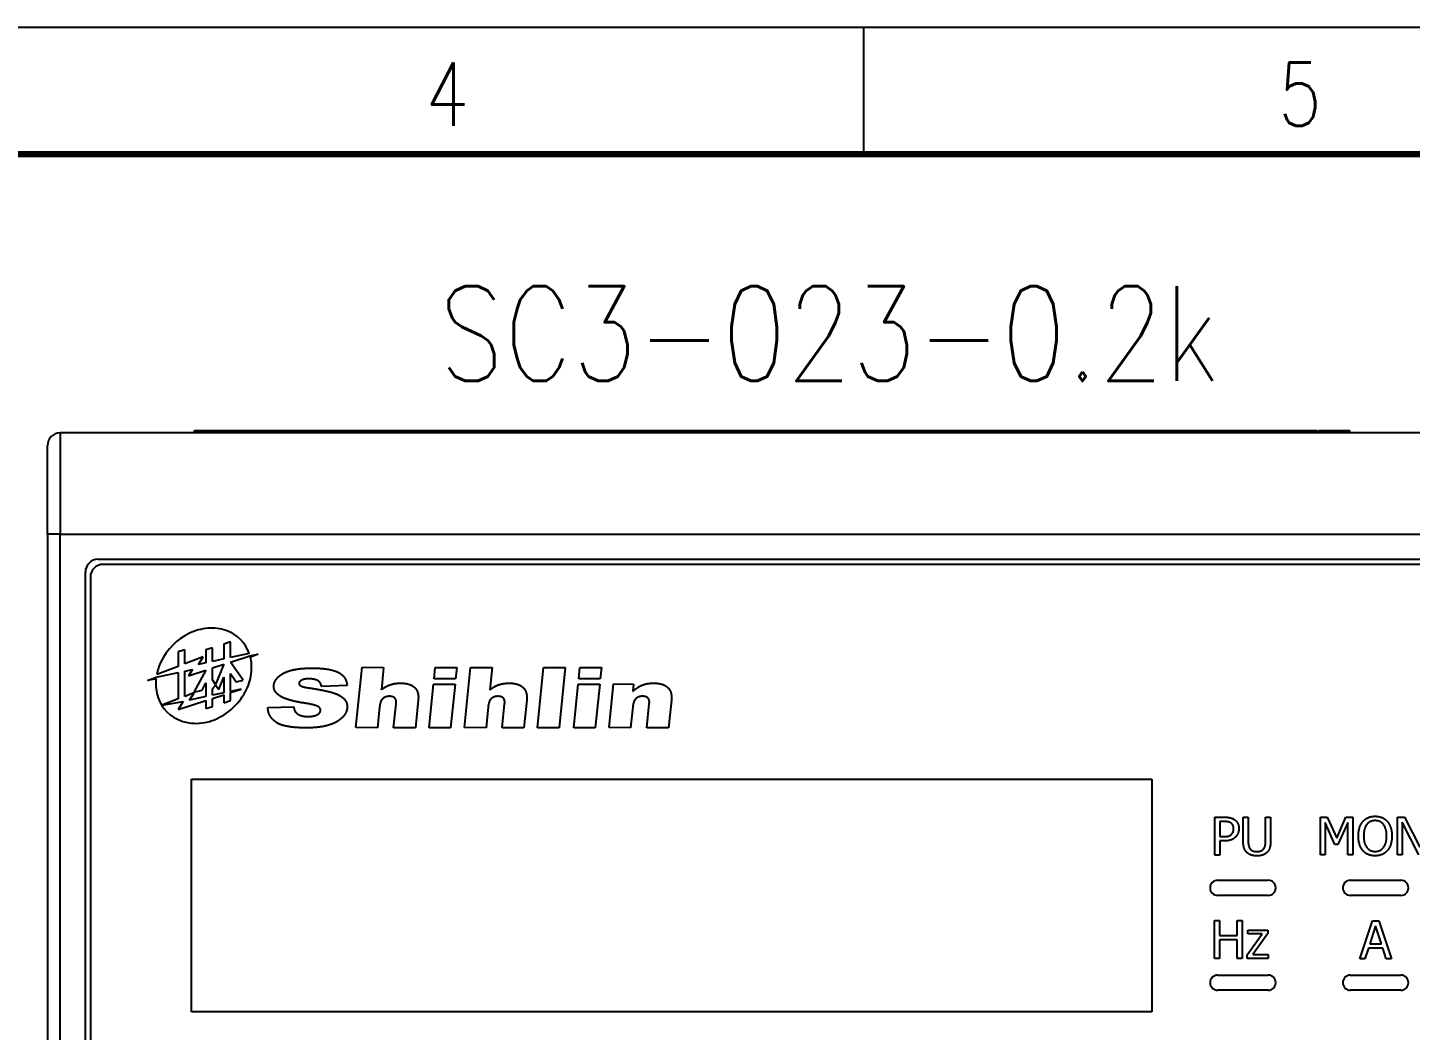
# Model space of a CAD drawing. Header units: millimetres. Extents: x -1721 to 4288, y -273 to 2028.
# Drawn here: x 109.7 to 153.46, y 433.38 to 465.12 of the extents above; entities that cross this region are included whole.
import ezdxf
from ezdxf.enums import TextEntityAlignment as Align

# ---------------------------------------------------------------- set-up
doc = ezdxf.new("R2010")
doc.units = ezdxf.units.MM
doc.header["$LTSCALE"] = 5
doc.header["$MEASUREMENT"] = 0
doc.layers.get('0').update_dxf_attribs({"linetype": 'CONTINUOUS'})
doc.layers.add('2', color=2, linetype='CONTINUOUS')
doc.layers.add('圖框', color=7, linetype='CONTINUOUS')
doc.styles.add('標楷體', font='simplex.shx', dxfattribs={"width": 0.8, "bigfont": 'chineset.shx'})

# ---------------------------------------------------------------- blocks, each defined once
blk = doc.blocks.new('圖框')
at = {"layer": '圖框'}
for p, q in [((279, 185), (0, 185)), ((139.5, 185), (139.5, 181))]:
    blk.add_line(p, q, dxfattribs=at)
at = {"layer": '圖框', "const_width": 0.2}
for points in [[(4, 4), (275, 4), (275, 181), (4, 181)], [(4, 181), (275, 181), (275, 4), (4, 4)]]:
    blk.add_lwpolyline(points, close=True, dxfattribs=at)
at = {"layer": '圖框', "style": '標楷體', "width": 0.8}
for s, p in [('4', (125.637, 181.896)), ('5', (152.637, 181.896))]:
    blk.add_text(s, height=2, dxfattribs=at).set_placement(p)

msp = doc.modelspace()

# ---------------------------------------------------------------- linework, layer by layer
at = {"layer": '圖框'}
for p, q in [((110.723, 452.292), (110.723, 449.092)), ((155.523, 452.292), (110.723, 452.292)), ((114.98, 452.372), (115.11, 452.372)), ((114.98, 452.292), (114.98, 452.372)), ((115.11, 452.292), (115.11, 452.372)), ((115.138, 452.292), (115.138, 452.372)), ((115.39, 452.292), (115.39, 452.372)), ((115.592, 452.292), (115.592, 452.372)), ((115.663, 452.292), (115.663, 452.372)), ((115.797, 452.292), (115.797, 452.372)), ((115.867, 452.292), (115.867, 452.372)), ((116.058, 452.292), (116.058, 452.372)), ((116.25, 452.292), (116.25, 452.372)), ((116.32, 452.292), (116.32, 452.372)), ((116.32, 452.372), (116.459, 452.372)), ((116.459, 452.292), (116.459, 452.372)), ((116.459, 452.372), (116.989, 452.372)), ((116.989, 452.372), (117.133, 452.372)), ((116.989, 452.292), (116.989, 452.372)), ((117.133, 452.372), (117.223, 452.372)), ((117.133, 452.292), (117.133, 452.372)), ((117.223, 452.372), (117.562, 452.372)), ((117.223, 452.292), (117.223, 452.372)), ((117.562, 452.292), (117.562, 452.372)), ((117.562, 452.372), (117.653, 452.372)), ((117.653, 452.292), (117.653, 452.372)), ((117.797, 452.292), (117.797, 452.372)), ((117.882, 452.292), (117.882, 452.372)), ((118.112, 452.292), (118.112, 452.372)), ((118.342, 452.292), (118.342, 452.372)), ((118.428, 452.292), (118.428, 452.372)), ((118.512, 452.292), (118.512, 452.372)), ((118.561, 452.292), (118.561, 452.372)), ((118.631, 452.292), (118.631, 452.372)), ((118.822, 452.292), (118.822, 452.372)), ((119.014, 452.292), (119.014, 452.372)), ((119.084, 452.372), (119.111, 452.372)), ((119.084, 452.292), (119.084, 452.372)), ((119.111, 452.292), (119.111, 452.372)), ((119.111, 452.372), (119.259, 452.372)), ((119.259, 452.292), (119.259, 452.372)), ((119.307, 452.292), (119.307, 452.372)), ((119.447, 452.372), (119.554, 452.372)), ((119.447, 452.292), (119.447, 452.372)), ((119.554, 452.292), (119.554, 452.372)), ((119.806, 452.292), (119.806, 452.372)), ((120.008, 452.292), (120.008, 452.372)), ((120.079, 452.292), (120.079, 452.372)), ((120.123, 452.292), (120.123, 452.372)), ((120.224, 452.372), (120.315, 452.372)), ((120.224, 452.292), (120.224, 452.372)), ((120.315, 452.372), (120.653, 452.372)), ((120.315, 452.292), (120.315, 452.372)), ((120.653, 452.292), (120.653, 452.372)), ((120.653, 452.372), (120.744, 452.372)), ((120.744, 452.292), (120.744, 452.372)), ((120.839, 452.292), (120.839, 452.372)), ((120.858, 452.372), (120.898, 452.372)), ((120.858, 452.292), (120.858, 452.372)), ((120.898, 452.292), (120.898, 452.372)), ((120.898, 452.372), (121.166, 452.372)), ((121.166, 452.292), (121.166, 452.372)), ((121.293, 452.292), (121.293, 452.372)), ((121.294, 452.292), (121.294, 452.372)), ((121.295, 452.292), (121.295, 452.372)), ((121.298, 452.292), (121.298, 452.372)), ((121.321, 452.372), (121.411, 452.372)), ((121.321, 452.292), (121.321, 452.372)), ((121.411, 452.372), (121.75, 452.372)), ((121.411, 452.292), (121.411, 452.372)), ((121.75, 452.292), (121.75, 452.372)), ((121.75, 452.372), (121.84, 452.372)), ((121.84, 452.372), (121.842, 452.372)), ((121.84, 452.292), (121.84, 452.372)), ((121.842, 452.292), (121.842, 452.372)), ((121.842, 452.372), (121.87, 452.372)), ((121.87, 452.292), (121.87, 452.372)), ((122.023, 452.292), (122.023, 452.372)), ((122.023, 452.372), (122.454, 452.372)), ((122.454, 452.292), (122.454, 452.372)), ((122.485, 452.292), (122.485, 452.372)), ((122.515, 452.292), (122.515, 452.372)), ((122.515, 452.372), (122.783, 452.372)), ((122.783, 452.372), (122.794, 452.372)), ((122.783, 452.292), (122.783, 452.372)), ((122.794, 452.372), (122.883, 452.372)), ((122.794, 452.292), (122.794, 452.372)), ((122.883, 452.372), (122.938, 452.372)), ((122.883, 452.292), (122.883, 452.372)), ((122.938, 452.372), (123.022, 452.372)), ((122.938, 452.292), (122.938, 452.372)), ((123.022, 452.372), (123.345, 452.372)), ((123.022, 452.292), (123.022, 452.372)), ((123.345, 452.292), (123.345, 452.372)), ((123.345, 452.372), (123.456, 452.372)), ((123.456, 452.292), (123.456, 452.372)), ((123.456, 452.372), (123.505, 452.372)), ((123.505, 452.372), (123.624, 452.372)), ((123.505, 452.292), (123.505, 452.372)), ((123.624, 452.292), (123.624, 452.372)), ((123.897, 452.292), (123.897, 452.372)), ((123.966, 452.292), (123.966, 452.372)), ((123.966, 452.372), (124.413, 452.372)), ((124.413, 452.292), (124.413, 452.372)), ((124.499, 452.292), (124.499, 452.372)), ((124.499, 452.372), (124.557, 452.372)), ((124.557, 452.292), (124.557, 452.372)), ((124.557, 452.372), (124.987, 452.372)), ((124.987, 452.292), (124.987, 452.372)), ((124.987, 452.372), (124.997, 452.372)), ((124.997, 452.292), (124.997, 452.372)), ((125.063, 452.292), (125.063, 452.372)), ((125.063, 452.372), (125.078, 452.372)), ((125.078, 452.292), (125.078, 452.372)), ((125.078, 452.372), (125.525, 452.372)), ((125.525, 452.372), (125.621, 452.372)), ((125.525, 452.292), (125.525, 452.372)), ((125.621, 452.372), (125.63, 452.372)), ((125.621, 452.292), (125.621, 452.372)), ((125.63, 452.292), (125.63, 452.372)), ((125.723, 452.292), (125.723, 452.372)), ((125.963, 452.292), (125.963, 452.372)), ((126.095, 452.292), (126.095, 452.372)), ((126.194, 452.292), (126.194, 452.372)), ((126.231, 452.372), (126.474, 452.372)), ((126.231, 452.292), (126.231, 452.372)), ((126.474, 452.372), (126.564, 452.372)), ((126.474, 452.292), (126.474, 452.372)), ((126.564, 452.292), (126.564, 452.372)), ((126.564, 452.372), (126.807, 452.372)), ((126.807, 452.372), (126.829, 452.372)), ((126.807, 452.292), (126.807, 452.372)), ((126.829, 452.292), (126.829, 452.372)), ((126.898, 452.372), (126.989, 452.372)), ((126.898, 452.292), (126.898, 452.372)), ((126.989, 452.372), (127.116, 452.372)), ((126.989, 452.292), (126.989, 452.372)), ((127.116, 452.372), (127.344, 452.372)), ((127.116, 452.292), (127.116, 452.372)), ((127.344, 452.292), (127.344, 452.372)), ((127.344, 452.372), (127.461, 452.372)), ((127.461, 452.292), (127.461, 452.372)), ((127.466, 452.372), (127.504, 452.372)), ((127.466, 452.292), (127.466, 452.372)), ((127.504, 452.372), (127.52, 452.372)), ((127.504, 452.292), (127.504, 452.372)), ((127.52, 452.292), (127.52, 452.372)), ((127.52, 452.372), (127.788, 452.372)), ((127.788, 452.292), (127.788, 452.372)), ((127.788, 452.372), (127.859, 452.372)), ((127.859, 452.292), (127.859, 452.372)), ((127.859, 452.372), (127.904, 452.372)), ((127.904, 452.292), (127.904, 452.372)), ((127.997, 452.292), (127.997, 452.372)), ((128.237, 452.292), (128.237, 452.372)), ((128.369, 452.292), (128.369, 452.372)), ((128.468, 452.372), (128.885, 452.372)), ((128.468, 452.292), (128.468, 452.372)), ((128.885, 452.292), (128.885, 452.372)), ((129.105, 452.292), (129.105, 452.372)), ((129.326, 452.372), (129.43, 452.372)), ((129.326, 452.292), (129.326, 452.372)), ((129.43, 452.372), (129.542, 452.372)), ((129.43, 452.292), (129.43, 452.372)), ((129.542, 452.292), (129.542, 452.372)), ((129.542, 452.372), (129.586, 452.372)), ((129.586, 452.292), (129.586, 452.372)), ((129.699, 452.372), (129.802, 452.372)), ((129.699, 452.292), (129.699, 452.372)), ((129.802, 452.292), (129.802, 452.372)), ((129.928, 452.292), (129.928, 452.372)), ((129.933, 452.292), (129.933, 452.372)), ((129.933, 452.372), (130.38, 452.372)), ((130.38, 452.292), (130.38, 452.372)), ((130.451, 452.292), (130.451, 452.372)), ((130.505, 452.292), (130.505, 452.372)), ((130.524, 452.372), (130.608, 452.372)), ((130.524, 452.292), (130.524, 452.372)), ((130.608, 452.372), (130.931, 452.372)), ((130.608, 452.292), (130.608, 452.372)), ((130.931, 452.292), (130.931, 452.372)), ((130.931, 452.372), (131.042, 452.372)), ((131.042, 452.292), (131.042, 452.372)), ((131.042, 452.372), (131.11, 452.372)), ((131.11, 452.372), (131.184, 452.372)), ((131.11, 452.292), (131.11, 452.372)), ((131.184, 452.292), (131.184, 452.372)), ((131.283, 452.292), (131.283, 452.372)), ((131.541, 452.292), (131.541, 452.372)), ((131.79, 452.292), (131.79, 452.372)), ((131.83, 452.292), (131.83, 452.372)), ((131.92, 452.292), (131.92, 452.372)), ((131.92, 452.372), (132.188, 452.372)), ((132.188, 452.292), (132.188, 452.372)), ((132.207, 452.372), (132.317, 452.372)), ((132.207, 452.292), (132.207, 452.372)), ((132.317, 452.292), (132.317, 452.372)), ((132.342, 452.372), (132.427, 452.372)), ((132.342, 452.292), (132.342, 452.372)), ((132.427, 452.372), (132.749, 452.372)), ((132.427, 452.292), (132.427, 452.372)), ((132.749, 452.292), (132.749, 452.372)), ((132.749, 452.372), (132.861, 452.372)), ((132.861, 452.292), (132.861, 452.372)), ((132.955, 452.372), (133.011, 452.372)), ((132.955, 452.292), (132.955, 452.372)), ((133.011, 452.372), (133.04, 452.372)), ((133.011, 452.292), (133.011, 452.372)), ((133.04, 452.292), (133.04, 452.372)), ((133.042, 452.292), (133.042, 452.372)), ((133.042, 452.372), (133.489, 452.372)), ((133.489, 452.292), (133.489, 452.372)), ((133.489, 452.372), (133.553, 452.372)), ((133.553, 452.292), (133.553, 452.372)), ((133.553, 452.372), (133.633, 452.372)), ((133.633, 452.292), (133.633, 452.372)), ((133.633, 452.372), (134.08, 452.372)), ((134.08, 452.292), (134.08, 452.372)), ((134.175, 452.292), (134.175, 452.372)), ((134.224, 452.372), (134.315, 452.372)), ((134.224, 452.292), (134.224, 452.372)), ((134.315, 452.372), (134.442, 452.372)), ((134.315, 452.292), (134.315, 452.372)), ((134.442, 452.372), (134.669, 452.372)), ((134.442, 452.292), (134.442, 452.372)), ((134.669, 452.292), (134.669, 452.372)), ((134.669, 452.372), (134.787, 452.372)), ((134.787, 452.292), (134.787, 452.372)), ((134.787, 452.372), (134.846, 452.372)), ((134.846, 452.292), (134.846, 452.372)), ((134.846, 452.372), (135.114, 452.372)), ((135.114, 452.292), (135.114, 452.372)), ((135.114, 452.372), (135.268, 452.372)), ((135.268, 452.372), (135.353, 452.372)), ((135.268, 452.292), (135.268, 452.372)), ((135.353, 452.372), (135.675, 452.372)), ((135.353, 452.292), (135.353, 452.372)), ((135.675, 452.292), (135.675, 452.372)), ((135.675, 452.372), (135.787, 452.372)), ((135.787, 452.372), (135.929, 452.372)), ((135.787, 452.292), (135.787, 452.372)), ((135.929, 452.292), (135.929, 452.372)), ((136.027, 452.292), (136.027, 452.372)), ((136.286, 452.292), (136.286, 452.372)), ((136.535, 452.292), (136.535, 452.372)), ((136.649, 452.292), (136.649, 452.372)), ((136.649, 452.372), (136.797, 452.372)), ((136.797, 452.292), (136.797, 452.372)), ((136.962, 452.292), (136.962, 452.372)), ((136.983, 452.292), (136.983, 452.372)), ((137.076, 452.292), (137.076, 452.372)), ((137.316, 452.292), (137.316, 452.372)), ((137.448, 452.292), (137.448, 452.372)), ((137.547, 452.372), (137.636, 452.372)), ((137.547, 452.292), (137.547, 452.372)), ((137.636, 452.292), (137.636, 452.372)), ((137.722, 452.292), (137.722, 452.372)), ((137.952, 452.292), (137.952, 452.372)), ((138.181, 452.292), (138.181, 452.372)), ((138.267, 452.292), (138.267, 452.372)), ((138.267, 452.372), (138.435, 452.372)), ((138.435, 452.292), (138.435, 452.372)), ((138.435, 452.372), (138.544, 452.372)), ((138.544, 452.292), (138.544, 452.372)), ((138.544, 452.372), (138.649, 452.372)), ((138.649, 452.372), (138.65, 452.372)), ((138.649, 452.292), (138.649, 452.372)), ((138.65, 452.372), (138.727, 452.372)), ((138.65, 452.292), (138.65, 452.372)), ((138.727, 452.372), (138.794, 452.372)), ((138.727, 452.292), (138.727, 452.372)), ((138.794, 452.292), (138.794, 452.372)), ((138.794, 452.372), (138.922, 452.372)), ((138.922, 452.292), (138.922, 452.372)), ((139.092, 452.292), (139.092, 452.372)), ((139.092, 452.372), (139.522, 452.372)), ((139.522, 452.292), (139.522, 452.372)), ((139.522, 452.372), (139.764, 452.372)), ((139.764, 452.372), (139.854, 452.372)), ((139.764, 452.292), (139.764, 452.372)), ((139.854, 452.292), (139.854, 452.372)), ((139.854, 452.372), (140.098, 452.372)), ((140.098, 452.372), (140.181, 452.372)), ((140.098, 452.292), (140.098, 452.372)), ((140.181, 452.292), (140.181, 452.372)), ((140.189, 452.372), (140.36, 452.372)), ((140.189, 452.292), (140.189, 452.372)), ((140.36, 452.292), (140.36, 452.372)), ((140.615, 452.292), (140.615, 452.372)), ((140.763, 452.292), (140.763, 452.372)), ((140.818, 452.292), (140.818, 452.372)), ((140.883, 452.372), (140.989, 452.372)), ((140.883, 452.292), (140.883, 452.372)), ((140.989, 452.292), (140.989, 452.372)), ((140.989, 452.372), (141.433, 452.372)), ((141.433, 452.372), (141.504, 452.372)), ((141.433, 452.292), (141.433, 452.372)), ((141.504, 452.372), (141.51, 452.372)), ((141.504, 452.292), (141.504, 452.372)), ((141.51, 452.292), (141.51, 452.372)), ((141.601, 452.372), (141.716, 452.372)), ((141.601, 452.292), (141.601, 452.372)), ((141.716, 452.372), (142.153, 452.372)), ((141.716, 452.292), (141.716, 452.372)), ((142.153, 452.292), (142.153, 452.372)), ((142.153, 452.372), (142.304, 452.372)), ((142.304, 452.292), (142.304, 452.372)), ((142.304, 452.372), (142.316, 452.372)), ((142.316, 452.292), (142.316, 452.372)), ((142.549, 452.292), (142.549, 452.372)), ((142.549, 452.372), (143.155, 452.372)), ((143.155, 452.292), (143.155, 452.372)), ((143.35, 452.372), (143.357, 452.372)), ((143.35, 452.292), (143.35, 452.372)), ((143.357, 452.372), (143.446, 452.372)), ((143.357, 452.292), (143.357, 452.372)), ((143.446, 452.372), (143.645, 452.372)), ((143.446, 452.292), (143.446, 452.372)), ((143.645, 452.372), (143.702, 452.372)), ((143.645, 452.292), (143.645, 452.372)), ((143.702, 452.372), (143.902, 452.372)), ((143.702, 452.292), (143.702, 452.372)), ((143.902, 452.292), (143.902, 452.372)), ((143.902, 452.372), (143.998, 452.372)), ((143.998, 452.292), (143.998, 452.372)), ((143.998, 452.372), (144.048, 452.372)), ((144.048, 452.292), (144.048, 452.372)), ((144.048, 452.372), (144.107, 452.372)), ((144.107, 452.372), (144.204, 452.372)), ((144.107, 452.292), (144.107, 452.372)), ((144.204, 452.372), (144.274, 452.372)), ((144.204, 452.292), (144.204, 452.372)), ((144.274, 452.372), (144.587, 452.372)), ((144.274, 452.292), (144.274, 452.372)), ((144.587, 452.372), (144.658, 452.372)), ((144.587, 452.292), (144.587, 452.372)), ((144.658, 452.292), (144.658, 452.372)), ((144.658, 452.372), (144.76, 452.372)), ((144.76, 452.372), (144.869, 452.372)), ((144.76, 452.292), (144.76, 452.372)), ((144.869, 452.372), (145.05, 452.372)), ((144.869, 452.292), (144.869, 452.372)), ((145.05, 452.292), (145.05, 452.372)), ((145.32, 452.292), (145.32, 452.372)), ((145.477, 452.292), (145.477, 452.372)), ((145.607, 452.372), (145.632, 452.372)), ((145.607, 452.292), (145.607, 452.372)), ((145.632, 452.292), (145.632, 452.372)), ((145.632, 452.372), (146.105, 452.372)), ((146.105, 452.372), (146.388, 452.372)), ((146.105, 452.292), (146.105, 452.372)), ((146.388, 452.292), (146.388, 452.372)), ((146.391, 452.372), (146.575, 452.372)), ((146.391, 452.292), (146.391, 452.372)), ((146.575, 452.292), (146.575, 452.372)), ((146.575, 452.372), (146.859, 452.372)), ((146.859, 452.292), (146.859, 452.372)), ((146.859, 452.372), (147.022, 452.372)), ((147.022, 452.372), (147.112, 452.372)), ((147.022, 452.292), (147.022, 452.372)), ((147.112, 452.372), (147.453, 452.372)), ((147.112, 452.292), (147.112, 452.372)), ((147.453, 452.292), (147.453, 452.372)), ((147.453, 452.372), (147.571, 452.372)), ((147.571, 452.292), (147.571, 452.372)), ((147.813, 452.292), (147.813, 452.372)), ((147.895, 452.372), (147.998, 452.372)), ((147.895, 452.292), (147.895, 452.372)), ((147.998, 452.292), (147.998, 452.372)), ((147.998, 452.372), (148.056, 452.372)), ((148.056, 452.292), (148.056, 452.372)), ((148.056, 452.372), (148.07, 452.372)), ((148.07, 452.292), (148.07, 452.372)), ((148.169, 452.292), (148.169, 452.372)), ((148.422, 452.292), (148.422, 452.372)), ((148.562, 452.292), (148.562, 452.372)), ((148.667, 452.292), (148.667, 452.372)), ((148.667, 452.372), (148.803, 452.372)), ((148.803, 452.372), (148.899, 452.372)), ((148.803, 452.292), (148.803, 452.372)), ((148.899, 452.372), (149.257, 452.372)), ((148.899, 452.292), (148.899, 452.372)), ((149.257, 452.292), (149.257, 452.372)), ((149.257, 452.372), (149.353, 452.372)), ((149.353, 452.372), (149.516, 452.372)), ((149.353, 452.292), (149.353, 452.372)), ((149.516, 452.292), (149.516, 452.372)), ((149.516, 452.372), (149.8, 452.372)), ((149.8, 452.292), (149.8, 452.372)), ((149.8, 452.372), (149.85, 452.372)), ((149.85, 452.292), (149.85, 452.372)), ((149.85, 452.372), (149.964, 452.372)), ((149.964, 452.372), (150.053, 452.372)), ((149.964, 452.292), (149.964, 452.372)), ((150.053, 452.372), (150.394, 452.372)), ((150.053, 452.292), (150.053, 452.372)), ((150.394, 452.292), (150.394, 452.372)), ((150.394, 452.372), (150.512, 452.372)), ((150.512, 452.292), (150.512, 452.372)), ((150.571, 452.292), (150.571, 452.372)), ((150.619, 452.372), (150.716, 452.372)), ((150.619, 452.292), (150.619, 452.372)), ((150.716, 452.372), (150.786, 452.372)), ((150.716, 452.292), (150.716, 452.372)), ((150.786, 452.372), (151.1, 452.372)), ((150.786, 452.292), (150.786, 452.372)), ((151.1, 452.372), (151.17, 452.372)), ((151.1, 452.292), (151.1, 452.372)), ((151.17, 452.292), (151.17, 452.372)), ((151.17, 452.372), (151.272, 452.372)), ((151.272, 452.292), (151.272, 452.372)), ((151.547, 452.292), (151.547, 452.372)), ((110.323, 449.092), (110.323, 451.892)), ((110.723, 449.092), (110.323, 449.092)), ((110.323, 449.092), (110.323, 410.207)), ((110.723, 410.207), (110.723, 449.092)), ((110.723, 449.092), (155.523, 449.092)), ((111.923, 448.292), (154.337, 448.292)), ((111.523, 426.852), (111.523, 447.892)), ((111.683, 447.732), (111.683, 427.012)), ((154.163, 448.132), (112.083, 448.132)), ((116.114, 445.679), (115.907, 445.611)), ((115.907, 445.611), (115.907, 445.137)), ((116.114, 445.18), (116.114, 445.679)), ((114.667, 445.427), (114.46, 445.36)), ((114.46, 445.36), (114.46, 444.903)), ((114.667, 444.982), (114.667, 445.427)), ((115.253, 445.207), (114.667, 444.982)), ((115.101, 444.965), (115.253, 445.207)), ((115.545, 445.494), (115.339, 445.427)), ((115.339, 445.427), (115.339, 445.016)), ((115.545, 445.06), (115.545, 445.494)), ((115.907, 445.137), (115.545, 445.06)), ((116.71, 445.307), (116.114, 445.18)), ((116.114, 445.04), (116.73, 445.24)), ((116.73, 445.24), (116.992, 445.291)), ((116.992, 445.291), (116.749, 445.193)), ((113.769, 444.565), (114.46, 444.712)), ((114.46, 444.903), (113.782, 444.643)), ((114.46, 444.712), (114.46, 443.873)), ((114.667, 444.756), (114.912, 444.808)), ((114.667, 443.952), (114.667, 444.756)), ((114.912, 444.808), (114.787, 444.609)), ((114.787, 444.609), (115.339, 444.788)), ((115.339, 444.788), (114.96, 444.085)), ((115.339, 445.016), (115.101, 444.965)), ((115.545, 444.855), (115.907, 444.973)), ((115.545, 444.475), (115.545, 444.855)), ((115.907, 444.973), (115.643, 444.327)), ((116.514, 444.468), (116.114, 445.04)), ((116.114, 444.111), (116.114, 444.678)), ((116.114, 444.678), (116.3, 444.411)), ((120.087, 442.965), (120.281, 444.874)), ((120.281, 444.874), (120.964, 444.871)), ((120.964, 444.871), (120.892, 444.166)), ((122.561, 444.505), (122.597, 444.868)), ((122.597, 444.868), (123.282, 444.866)), ((123.282, 444.866), (123.244, 444.504)), ((123.521, 442.964), (123.716, 444.872)), ((123.716, 444.872), (124.4, 444.87)), ((124.4, 444.87), (124.327, 444.165)), ((125.834, 442.96), (126.029, 444.869)), ((126.029, 444.869), (126.712, 444.866)), ((126.712, 444.866), (126.517, 442.957)), ((127.139, 444.507), (127.176, 444.869)), ((127.176, 444.869), (127.86, 444.866)), ((127.86, 444.866), (127.822, 444.505)), ((113.494, 444.454), (113.769, 444.565)), ((113.761, 444.506), (113.494, 444.454)), ((115.218, 444.154), (115.339, 444.378)), ((115.339, 444.378), (115.339, 443.946)), ((115.643, 444.327), (115.545, 444.475)), ((115.545, 444.192), (115.647, 444.32)), ((115.647, 444.32), (115.746, 444.171)), ((115.746, 444.171), (115.907, 444.564)), ((115.907, 444.564), (115.907, 444.067)), ((116.3, 444.411), (116.514, 444.468)), ((119.807, 444.299), (118.996, 444.27)), ((122.402, 442.96), (122.544, 444.341)), ((122.544, 444.341), (123.228, 444.339)), ((123.244, 444.504), (122.561, 444.505)), ((123.228, 444.339), (123.086, 442.957)), ((126.981, 442.96), (127.123, 444.342)), ((127.123, 444.342), (127.806, 444.338)), ((127.822, 444.505), (127.139, 444.507)), ((127.806, 444.338), (127.665, 442.957)), ((128.1, 442.964), (128.241, 444.346)), ((128.241, 444.346), (128.878, 444.345)), ((128.878, 444.345), (128.853, 444.117)), ((114.46, 443.873), (113.945, 443.675)), ((113.945, 443.675), (114.622, 443.794)), ((114.46, 443.535), (115.339, 443.821)), ((114.622, 443.794), (114.46, 443.535)), ((114.968, 444.068), (114.667, 443.952)), ((114.824, 443.837), (114.968, 444.068)), ((115.339, 443.946), (114.824, 443.837)), ((114.96, 444.085), (115.218, 444.154)), ((115.339, 443.821), (115.339, 443.568)), ((115.545, 443.99), (115.545, 444.192)), ((115.907, 444.067), (115.545, 443.99)), ((115.545, 443.888), (115.907, 444.006)), ((115.545, 443.635), (115.545, 443.888)), ((115.907, 444.006), (115.907, 443.753)), ((115.907, 443.753), (116.114, 443.82)), ((116.114, 444.073), (116.454, 444.183)), ((116.454, 444.183), (116.114, 444.111)), ((116.114, 443.82), (116.114, 444.073)), ((122.059, 443.834), (121.969, 442.957)), ((125.494, 443.833), (125.405, 442.957)), ((130.071, 443.835), (129.983, 442.957)), ((115.339, 443.568), (115.545, 443.635)), ((117.3, 443.597), (118.12, 443.627)), ((120.837, 443.624), (120.77, 442.961)), ((121.282, 442.96), (121.36, 443.718)), ((124.272, 443.622), (124.205, 442.961)), ((124.717, 442.959), (124.794, 443.717)), ((128.85, 443.624), (128.783, 442.962)), ((129.296, 442.96), (129.373, 443.719)), ((120.77, 442.961), (120.087, 442.965)), ((121.969, 442.957), (121.282, 442.96)), ((123.086, 442.957), (122.402, 442.96)), ((124.205, 442.961), (123.521, 442.964)), ((125.405, 442.957), (124.717, 442.959)), ((126.517, 442.957), (125.834, 442.96)), ((127.665, 442.957), (126.981, 442.96)), ((128.783, 442.962), (128.1, 442.964)), ((129.983, 442.957), (129.296, 442.96)), ((114.883, 441.332), (145.283, 441.332)), ((114.883, 433.972), (114.883, 441.332)), ((145.283, 441.332), (145.283, 433.972)), ((147.276, 438.931), (147.276, 440.131)), ((147.276, 440.131), (147.578, 440.131)), ((147.568, 439.993), (147.436, 439.993)), ((147.436, 439.993), (147.436, 439.514)), ((148.172, 439.382), (148.172, 440.131)), ((148.172, 440.131), (148.331, 440.131)), ((148.331, 440.131), (148.331, 439.382)), ((148.881, 439.378), (148.881, 440.131)), ((148.881, 440.131), (149.04, 440.131)), ((149.04, 440.131), (149.04, 439.382)), ((150.614, 438.934), (150.614, 440.134)), ((150.614, 440.134), (150.832, 440.134)), ((151.073, 439.264), (150.763, 439.967)), ((150.763, 439.967), (150.763, 438.934)), ((150.832, 440.134), (151.132, 439.466)), ((151.132, 439.466), (151.421, 440.134)), ((151.484, 439.967), (151.171, 439.264)), ((151.421, 440.134), (151.643, 440.134)), ((151.484, 438.934), (151.484, 439.967)), ((151.643, 440.134), (151.643, 438.934)), ((153.054, 438.934), (153.054, 440.134)), ((153.054, 440.134), (153.281, 440.134)), ((153.734, 438.934), (153.203, 439.968)), ((153.203, 439.968), (153.203, 438.934)), ((153.281, 440.134), (153.764, 439.184)), ((147.436, 439.514), (147.545, 439.514)), ((147.571, 439.378), (147.436, 439.378)), ((147.436, 439.378), (147.436, 438.931)), ((151.171, 439.264), (151.073, 439.264)), ((147.436, 438.931), (147.276, 438.931)), ((150.763, 438.934), (150.614, 438.934)), ((151.643, 438.934), (151.484, 438.934)), ((153.203, 438.934), (153.054, 438.934)), ((147.363, 438.132), (148.963, 438.132)), ((151.563, 438.132), (153.163, 438.132)), ((148.963, 437.652), (147.363, 437.652)), ((153.163, 437.652), (151.563, 437.652)), ((147.267, 435.659), (147.267, 436.859)), ((147.267, 436.859), (147.426, 436.859)), ((147.426, 436.859), (147.426, 436.388)), ((147.979, 436.388), (147.979, 436.859)), ((147.979, 436.859), (148.138, 436.859)), ((148.138, 436.859), (148.138, 435.659)), ((151.864, 435.652), (152.269, 436.852)), ((152.269, 436.852), (152.465, 436.852)), ((152.465, 436.852), (152.87, 435.652)), ((147.426, 436.388), (147.979, 436.388)), ((148.3, 435.771), (148.77, 436.435)), ((148.319, 436.435), (148.319, 436.559)), ((148.319, 436.559), (148.952, 436.559)), ((148.77, 436.435), (148.319, 436.435)), ((148.952, 436.451), (148.48, 435.786)), ((148.952, 436.559), (148.952, 436.451)), ((152.363, 436.689), (152.178, 436.124)), ((152.549, 436.124), (152.363, 436.689)), ((147.979, 436.246), (147.426, 436.246)), ((147.426, 436.246), (147.426, 435.659)), ((147.979, 435.659), (147.979, 436.246)), ((152.135, 435.988), (152.026, 435.652)), ((152.593, 435.988), (152.135, 435.988)), ((152.178, 436.124), (152.549, 436.124)), ((152.702, 435.652), (152.593, 435.988)), ((147.426, 435.659), (147.267, 435.659)), ((148.138, 435.659), (147.979, 435.659)), ((148.3, 435.659), (148.3, 435.771)), ((148.961, 435.659), (148.3, 435.659)), ((148.48, 435.786), (148.961, 435.786)), ((148.961, 435.786), (148.961, 435.659)), ((152.026, 435.652), (151.864, 435.652)), ((152.87, 435.652), (152.702, 435.652)), ((147.363, 435.132), (148.963, 435.132)), ((151.563, 435.132), (153.163, 435.132)), ((148.963, 434.652), (147.363, 434.652)), ((153.163, 434.652), (151.563, 434.652)), ((145.283, 433.972), (114.883, 433.972))]:
    msp.add_line(p, q, dxfattribs=at)
for centre, radius, start, end in [((110.723, 451.892), 0.4, 90, 180), ((111.923, 447.892), 0.4, 90, 180), ((112.083, 447.732), 0.4, 90, 180), ((115.539, 444.464), 1.652, 94.8852, 115.7619), ((115.519, 444.691), 1.424, 71.1804, 94.8852), ((115.601, 444.931), 1.171, 18.7521, 71.1804), ((115.665, 444.203), 1.942, 115.7619, 154.2381), ((115.363, 444.867), 1.424, 355.1148, 13.2348), ((115.404, 444.329), 1.652, 154.2381, 169.0508), ((115.136, 444.887), 1.652, 334.2381, 355.1148), ((115.178, 444.367), 1.424, 175.1148, 198.8196), ((115.405, 444.347), 1.652, 174.4809, 175.1148), ((114.939, 444.285), 1.171, 198.8196, 251.1804), ((114.875, 445.013), 1.942, 292.2325, 334.2381), ((115.02, 444.524), 1.424, 251.1804, 267.6537), ((115.017, 444.694), 1.594, 268.0396, 291.8466), ((147.363, 437.892), 0.24, 90, 270), ((148.963, 437.892), 0.24, 270, 90), ((151.563, 437.892), 0.24, 90, 270), ((153.163, 437.892), 0.24, 270, 90), ((147.363, 434.892), 0.24, 90, 270), ((148.963, 434.892), 0.24, 270, 90), ((151.563, 434.892), 0.24, 90, 270), ((153.163, 434.892), 0.24, 270, 90)]:
    msp.add_arc(centre, radius, start, end, dxfattribs=at)
for points, degree in [([(115.11, 452.372), (115.121, 452.372), (115.138, 452.372)], 2), ([(115.138, 452.372), (115.198, 452.372), (115.316, 452.372), (115.39, 452.372)], 2), ([(115.39, 452.372), (115.458, 452.372), (115.555, 452.372), (115.592, 452.372)], 2), ([(115.592, 452.372), (115.625, 452.372), (115.648, 452.372), (115.663, 452.372)], 2), ([(115.797, 452.372), (115.81, 452.372), (115.83, 452.372), (115.867, 452.372)], 2), ([(115.867, 452.372), (115.9, 452.372), (115.994, 452.372), (116.058, 452.372)], 2), ([(116.058, 452.372), (116.121, 452.372), (116.215, 452.372), (116.25, 452.372)], 2), ([(116.25, 452.372), (116.288, 452.372), (116.307, 452.372), (116.32, 452.372)], 2), ([(117.797, 452.372), (117.815, 452.372), (117.841, 452.372), (117.882, 452.372)], 2), ([(117.882, 452.372), (117.923, 452.372), (118.041, 452.372), (118.112, 452.372)], 2), ([(118.112, 452.372), (118.185, 452.372), (118.3, 452.372), (118.342, 452.372)], 2), ([(118.342, 452.372), (118.383, 452.372), (118.41, 452.372), (118.428, 452.372)], 2), ([(118.428, 452.372), (118.466, 452.372), (118.512, 452.372)], 2), ([(118.512, 452.372), (118.537, 452.372), (118.561, 452.372)], 2), ([(118.561, 452.372), (118.574, 452.372), (118.593, 452.372), (118.631, 452.372)], 2), ([(118.631, 452.372), (118.663, 452.372), (118.758, 452.372), (118.822, 452.372)], 2), ([(118.822, 452.372), (118.885, 452.372), (118.979, 452.372), (119.014, 452.372)], 2), ([(119.014, 452.372), (119.051, 452.372), (119.071, 452.372), (119.084, 452.372)], 2), ([(119.259, 452.372), (119.281, 452.372), (119.307, 452.372)], 2), ([(119.307, 452.372), (119.337, 452.372), (119.414, 452.372), (119.447, 452.372)], 2), ([(119.554, 452.372), (119.615, 452.372), (119.733, 452.372), (119.806, 452.372)], 2), ([(119.806, 452.372), (119.875, 452.372), (119.972, 452.372), (120.008, 452.372)], 2), ([(120.008, 452.372), (120.042, 452.372), (120.064, 452.372), (120.079, 452.372)], 2), ([(120.079, 452.372), (120.09, 452.372), (120.101, 452.372), (120.112, 452.372), (120.123, 452.372)], 4), ([(120.744, 452.372), (120.79, 452.372), (120.839, 452.372)], 2), ([(120.839, 452.372), (120.849, 452.372), (120.858, 452.372)], 2), ([(121.293, 452.372), (121.293, 452.372), (121.294, 452.372)], 2), ([(121.294, 452.372), (121.294, 452.372), (121.295, 452.372), (121.295, 452.372), (121.295, 452.372)], 4), ([(121.295, 452.372), (121.296, 452.372), (121.297, 452.372), (121.298, 452.372), (121.298, 452.372)], 4), ([(121.87, 452.372), (121.948, 452.372), (122.023, 452.372)], 2), ([(122.454, 452.372), (122.47, 452.372), (122.485, 452.372)], 2), ([(122.485, 452.372), (122.502, 452.372), (122.515, 452.372)], 2), ([(123.624, 452.372), (123.671, 452.372), (123.82, 452.372), (123.897, 452.372)], 2), ([(123.897, 452.372), (123.933, 452.372), (123.966, 452.372)], 2), ([(124.413, 452.372), (124.454, 452.372), (124.499, 452.372)], 2), ([(124.997, 452.372), (125.037, 452.372), (125.063, 452.372)], 2), ([(125.63, 452.372), (125.65, 452.372), (125.679, 452.372), (125.723, 452.372)], 2), ([(125.723, 452.372), (125.768, 452.372), (125.889, 452.372), (125.963, 452.372)], 2), ([(125.963, 452.372), (126.002, 452.372), (126.067, 452.372), (126.095, 452.372)], 2), ([(126.095, 452.372), (126.128, 452.372), (126.169, 452.372), (126.194, 452.372)], 2), ([(126.194, 452.372), (126.211, 452.372), (126.231, 452.372)], 2), ([(126.829, 452.372), (126.856, 452.372), (126.898, 452.372)], 2), ([(127.461, 452.372), (127.464, 452.372), (127.466, 452.372)], 2), ([(127.904, 452.372), (127.923, 452.372), (127.953, 452.372), (127.997, 452.372)], 2), ([(127.997, 452.372), (128.041, 452.372), (128.162, 452.372), (128.237, 452.372)], 2), ([(128.237, 452.372), (128.276, 452.372), (128.341, 452.372), (128.369, 452.372)], 2), ([(128.369, 452.372), (128.402, 452.372), (128.443, 452.372), (128.468, 452.372)], 2), ([(128.885, 452.372), (128.935, 452.372), (129.011, 452.372), (129.105, 452.372)], 2), ([(129.105, 452.372), (129.164, 452.372), (129.273, 452.372), (129.326, 452.372)], 2), ([(129.802, 452.372), (129.808, 452.372), (129.87, 452.372), (129.928, 452.372)], 2), ([(129.928, 452.372), (129.93, 452.372), (129.933, 452.372)], 2), ([(130.451, 452.372), (130.479, 452.372), (130.503, 452.372), (130.505, 452.372)], 2), ([(130.505, 452.372), (130.514, 452.372), (130.524, 452.372)], 2), ([(131.184, 452.372), (131.205, 452.372), (131.235, 452.372), (131.283, 452.372)], 2), ([(131.283, 452.372), (131.329, 452.372), (131.462, 452.372), (131.541, 452.372)], 2), ([(131.541, 452.372), (131.603, 452.372), (131.735, 452.372), (131.79, 452.372)], 2), ([(131.79, 452.372), (131.81, 452.372), (131.83, 452.372)], 2), ([(131.83, 452.372), (131.878, 452.372), (131.92, 452.372)], 2), ([(132.188, 452.372), (132.197, 452.372), (132.207, 452.372)], 2), ([(132.317, 452.372), (132.327, 452.372), (132.342, 452.372)], 2), ([(133.04, 452.372), (133.041, 452.372), (133.042, 452.372)], 2), ([(134.08, 452.372), (134.123, 452.372), (134.175, 452.372)], 2), ([(134.175, 452.372), (134.201, 452.372), (134.224, 452.372)], 2), ([(135.929, 452.372), (135.949, 452.372), (135.98, 452.372), (136.027, 452.372)], 2), ([(136.027, 452.372), (136.074, 452.372), (136.206, 452.372), (136.286, 452.372)], 2), ([(136.286, 452.372), (136.347, 452.372), (136.479, 452.372), (136.535, 452.372)], 2), ([(136.962, 452.372), (136.973, 452.372), (136.983, 452.372)], 2), ([(136.983, 452.372), (137.003, 452.372), (137.032, 452.372), (137.076, 452.372)], 2), ([(137.076, 452.372), (137.121, 452.372), (137.242, 452.372), (137.316, 452.372)], 2), ([(137.316, 452.372), (137.355, 452.372), (137.42, 452.372), (137.448, 452.372)], 2), ([(137.448, 452.372), (137.481, 452.372), (137.522, 452.372), (137.547, 452.372)], 2), ([(137.636, 452.372), (137.654, 452.372), (137.681, 452.372), (137.722, 452.372)], 2), ([(137.722, 452.372), (137.763, 452.372), (137.88, 452.372), (137.952, 452.372)], 2), ([(137.952, 452.372), (138.025, 452.372), (138.14, 452.372), (138.181, 452.372)], 2), ([(138.181, 452.372), (138.222, 452.372), (138.249, 452.372), (138.267, 452.372)], 2), ([(140.181, 452.372), (140.184, 452.372), (140.189, 452.372)], 2), ([(140.36, 452.372), (140.454, 452.372), (140.568, 452.372), (140.615, 452.372)], 2), ([(140.615, 452.372), (140.682, 452.372), (140.73, 452.372), (140.763, 452.372)], 2), ([(140.763, 452.372), (140.796, 452.372), (140.818, 452.372)], 2), ([(140.818, 452.372), (140.846, 452.372), (140.883, 452.372)], 2), ([(145.05, 452.372), (145.15, 452.372), (145.271, 452.372), (145.32, 452.372)], 2), ([(145.32, 452.372), (145.391, 452.372), (145.443, 452.372), (145.477, 452.372)], 2), ([(146.388, 452.372), (146.39, 452.372), (146.391, 452.372)], 2), ([(147.813, 452.372), (147.852, 452.372), (147.877, 452.372), (147.895, 452.372)], 2), ([(148.07, 452.372), (148.091, 452.372), (148.122, 452.372), (148.169, 452.372)], 2), ([(148.169, 452.372), (148.216, 452.372), (148.344, 452.372), (148.422, 452.372)], 2), ([(148.422, 452.372), (148.464, 452.372), (148.533, 452.372), (148.562, 452.372)], 2), ([(148.562, 452.372), (148.598, 452.372), (148.64, 452.372), (148.667, 452.372)], 2), ([(150.571, 452.372), (150.574, 452.372), (150.619, 452.372)], 2), ([(117.645, 444.582), (117.718, 444.648), (117.811, 444.702), (117.919, 444.745), (118.041, 444.779)], 4), ([(118.041, 444.779), (118.18, 444.817), (118.344, 444.839), (118.529, 444.849), (118.731, 444.848)], 4), ([(118.731, 444.848), (118.975, 444.848), (119.193, 444.829), (119.381, 444.787), (119.525, 444.715)], 4), ([(118.339, 444.289), (118.375, 444.267), (118.441, 444.249), (118.522, 444.233), (118.619, 444.22)], 4), ([(120.892, 444.166), (120.966, 444.22), (121.039, 444.266), (121.112, 444.301), (121.185, 444.325)], 4), ([(121.185, 444.325), (121.259, 444.35), (121.339, 444.366), (121.425, 444.373), (121.516, 444.372)], 4), ([(124.327, 444.165), (124.401, 444.219), (124.474, 444.265), (124.547, 444.301), (124.621, 444.325)], 4), ([(124.621, 444.325), (124.694, 444.349), (124.774, 444.365), (124.86, 444.373), (124.951, 444.373)], 4), ([(128.853, 444.117), (128.929, 444.183), (129.006, 444.239), (129.084, 444.284), (129.162, 444.314)], 4), ([(129.162, 444.314), (129.241, 444.345), (129.329, 444.365), (129.423, 444.374), (129.525, 444.373)], 4), ([(118.465, 443.739), (118.215, 443.777), (117.997, 443.826), (117.815, 443.885), (117.689, 443.964)], 4), ([(118.619, 444.22), (118.866, 444.183), (119.084, 444.144), (119.269, 444.102), (119.403, 444.055)], 4), ([(118.89, 443.631), (118.837, 443.664), (118.736, 443.691), (118.612, 443.716), (118.465, 443.739)], 4), ([(119.185, 443.032), (119.041, 442.992), (118.878, 442.968), (118.7, 442.957), (118.51, 442.957)], 4), ([(119.624, 443.255), (119.539, 443.179), (119.436, 443.117), (119.317, 443.069), (119.185, 443.032)], 4), ([(147.782, 439.947), (147.744, 439.972), (147.643, 439.993), (147.568, 439.993)], 2), ([(147.578, 440.131), (147.685, 440.131), (147.835, 440.096), (147.892, 440.056)], 2), ([(147.869, 439.764), (147.869, 439.827), (147.826, 439.918), (147.782, 439.947)], 2), ([(147.892, 440.056), (147.959, 440.01), (148.035, 439.869), (148.035, 439.769)], 2), ([(151.818, 439.534), (151.818, 439.684), (151.893, 439.914), (151.962, 439.997)], 2), ([(151.962, 439.997), (152.032, 440.076), (152.228, 440.159), (152.348, 440.159)], 2), ([(152.083, 439.896), (152.035, 439.835), (151.985, 439.65), (151.985, 439.534)], 2), ([(152.349, 440.021), (152.263, 440.021), (152.132, 439.961), (152.083, 439.896)], 2), ([(152.348, 440.159), (152.471, 440.159), (152.667, 440.073), (152.735, 439.997)], 2), ([(152.615, 439.896), (152.567, 439.959), (152.433, 440.021), (152.349, 440.021)], 2), ([(152.713, 439.534), (152.713, 439.652), (152.661, 439.836), (152.615, 439.896)], 2), ([(152.735, 439.997), (152.803, 439.917), (152.879, 439.683), (152.879, 439.534)], 2), ([(147.545, 439.514), (147.642, 439.514), (147.762, 439.546), (147.8, 439.586)], 2), ([(147.93, 439.503), (147.868, 439.442), (147.699, 439.378), (147.571, 439.378)], 2), ([(147.8, 439.586), (147.836, 439.622), (147.869, 439.707), (147.869, 439.764)], 2), ([(148.035, 439.769), (148.035, 439.691), (147.979, 439.551), (147.93, 439.503)], 2), ([(151.961, 439.072), (151.892, 439.152), (151.818, 439.386), (151.818, 439.534)], 2), ([(151.985, 439.534), (151.985, 439.297), (152.183, 439.046), (152.349, 439.046)], 2), ([(152.349, 439.046), (152.516, 439.046), (152.713, 439.297), (152.713, 439.534)], 2), ([(152.879, 439.534), (152.879, 439.388), (152.805, 439.152), (152.735, 439.072)], 2), ([(148.287, 439.017), (148.223, 439.079), (148.172, 439.254), (148.172, 439.382)], 2), ([(148.606, 438.906), (148.5, 438.906), (148.342, 438.961), (148.287, 439.017)], 2), ([(148.331, 439.382), (148.331, 439.299), (148.353, 439.186), (148.383, 439.14)], 2), ([(148.383, 439.14), (148.415, 439.091), (148.526, 439.042), (148.606, 439.042)], 2), ([(148.606, 439.042), (148.681, 439.042), (148.797, 439.091), (148.829, 439.14)], 2), ([(148.926, 439.017), (148.868, 438.96), (148.717, 438.906), (148.606, 438.906)], 2), ([(148.829, 439.14), (148.859, 439.186), (148.881, 439.298), (148.881, 439.378)], 2), ([(149.04, 439.382), (149.04, 439.257), (148.99, 439.078), (148.926, 439.017)], 2), ([(152.348, 438.908), (152.227, 438.908), (152.032, 438.991), (151.961, 439.072)], 2), ([(152.735, 439.072), (152.661, 438.988), (152.466, 438.908), (152.348, 438.908)], 2)]:
    msp.add_open_spline(points, degree=degree, dxfattribs=at)
for points, degree, knots in [([(115.663, 452.372), (115.69, 452.372), (115.76, 452.372), (115.797, 452.372)], 2, [-1.3220245, -1.3220245, -1.3220245, -1, -0.4245655, -0.4245655, -0.4245655]), ([(117.653, 452.372), (117.677, 452.372), (117.744, 452.372), (117.797, 452.372)], 2, [-1.556289, -1.556289, -1.556289, -1, -0.023058, -0.023058, -0.023058]), ([(120.123, 452.372), (120.155, 452.372), (120.205, 452.372), (120.224, 452.372)], 2, [-2, -2, -2, -1, -0.729988, -0.729988, -0.729988]), ([(121.166, 452.372), (121.191, 452.372), (121.259, 452.372), (121.293, 452.372)], 2, [-1.77793, -1.77793, -1.77793, -1, 0, 0, 0]), ([(129.586, 452.372), (129.626, 452.372), (129.686, 452.372), (129.699, 452.372)], 2, [-2, -2, -2, -1, -0.866374, -0.866374, -0.866374]), ([(130.38, 452.372), (130.381, 452.372), (130.422, 452.372), (130.451, 452.372)], 2, [-1.025145, -1.025145, -1.025145, -1, 0, 0, 0]), ([(132.861, 452.372), (132.869, 452.372), (132.921, 452.372), (132.955, 452.372)], 2, [-1.10049, -1.10049, -1.10049, -1, 0, 0, 0]), ([(136.535, 452.372), (136.551, 452.372), (136.608, 452.372), (136.649, 452.372)], 2, [-1.2469443, -1.2469443, -1.2469443, -1, -0.4366739, -0.4366739, -0.4366739]), ([(136.797, 452.372), (136.829, 452.372), (136.918, 452.372), (136.962, 452.372)], 2, [-1.449653, -1.449653, -1.449653, -1, 0, 0, 0]), ([(138.922, 452.372), (139.003, 452.372), (139.076, 452.372), (139.092, 452.372)], 2, [-1.857302, -1.857302, -1.857302, -1, -0.736097, -0.736097, -0.736097]), ([(141.51, 452.372), (141.543, 452.372), (141.593, 452.372), (141.601, 452.372)], 2, [-2, -2, -2, -1, -0.907217, -0.907217, -0.907217]), ([(142.316, 452.372), (142.368, 452.372), (142.447, 452.372), (142.549, 452.372)], 2, [-2, -2, -2, -1, -0.277988, -0.277988, -0.277988]), ([(143.155, 452.372), (143.172, 452.372), (143.252, 452.372), (143.35, 452.372)], 2, [-1.331469, -1.331469, -1.331469, -1, -0.294047, -0.294047, -0.294047]), ([(145.477, 452.372), (145.499, 452.372), (145.59, 452.372), (145.607, 452.372)], 2, [-1.2211242, -1.2211242, -1.2211242, -1, -0.2426501, -0.2426501, -0.2426501]), ([(147.571, 452.372), (147.647, 452.372), (147.766, 452.372), (147.813, 452.372)], 2, [-1.821042, -1.821042, -1.821042, -1, 0, 0, 0]), ([(151.272, 452.372), (151.302, 452.372), (151.435, 452.372), (151.502, 452.372), (151.547, 452.372)], 2, [-2.267488, -2.267488, -2.267488, -2, -1, 0, 0, 0]), ([(119.525, 444.715), (119.566, 444.695), (119.618, 444.663), (119.675, 444.615), (119.729, 444.546), (119.772, 444.471), (119.794, 444.401), (119.804, 444.343), (119.807, 444.299)], 4, [0, 0, 0, 0, 0, 0.318766, 0.44159, 0.563235, 0.685394, 1, 1, 1, 1, 1]), ([(117.689, 443.964), (117.653, 443.986), (117.609, 444.018), (117.563, 444.063), (117.523, 444.124), (117.495, 444.186), (117.486, 444.24), (117.486, 444.284), (117.49, 444.316)], 4, [0, 0, 0, 0, 0, 0.334495, 0.459158, 0.57999, 0.699097, 1, 1, 1, 1, 1]), ([(117.49, 444.316), (117.492, 444.337), (117.498, 444.367), (117.511, 444.404), (117.534, 444.449), (117.564, 444.496), (117.595, 444.534), (117.623, 444.562), (117.645, 444.582)], 4, [0, 0, 0, 0, 0, 0.292773, 0.413211, 0.536784, 0.664208, 1, 1, 1, 1, 1]), ([(118.374, 444.468), (118.361, 444.461), (118.344, 444.452), (118.326, 444.438), (118.31, 444.42), (118.297, 444.403), (118.29, 444.388), (118.287, 444.376), (118.286, 444.367)], 4, [0, 0, 0, 0, 0, 0.348825, 0.47706, 0.599225, 0.716743, 1, 1, 1, 1, 1]), ([(118.286, 444.367), (118.286, 444.36), (118.286, 444.351), (118.289, 444.34), (118.295, 444.327), (118.306, 444.313), (118.318, 444.302), (118.33, 444.294), (118.339, 444.289)], 4, [0, 0, 0, 0, 0, 0.282742, 0.398198, 0.518304, 0.645524, 1, 1, 1, 1, 1]), ([(118.604, 444.509), (118.579, 444.509), (118.547, 444.508), (118.509, 444.505), (118.466, 444.499), (118.43, 444.491), (118.404, 444.482), (118.386, 444.474), (118.374, 444.468)], 4, [0, 0, 0, 0, 0, 0.349326, 0.479554, 0.603816, 0.72248, 1, 1, 1, 1, 1]), ([(118.882, 444.452), (118.868, 444.46), (118.846, 444.47), (118.815, 444.482), (118.771, 444.493), (118.72, 444.502), (118.673, 444.507), (118.634, 444.509), (118.604, 444.509)], 4, [0, 0, 0, 0, 0, 0.277063, 0.39539, 0.519382, 0.649539, 1, 1, 1, 1, 1]), ([(118.996, 444.27), (118.993, 444.29), (118.987, 444.316), (118.977, 444.347), (118.958, 444.38), (118.937, 444.409), (118.916, 444.429), (118.897, 444.443), (118.882, 444.452)], 4, [0, 0, 0, 0, 0, 0.325661, 0.450301, 0.572661, 0.694072, 1, 1, 1, 1, 1]), ([(121.516, 444.372), (121.56, 444.372), (121.62, 444.369), (121.69, 444.359), (121.768, 444.337), (121.835, 444.312), (121.884, 444.284), (121.918, 444.259), (121.94, 444.239)], 4, [-1, -1, -1, -1, -1, -0.660212, -0.532293, -0.408867, -0.289144, 0, 0, 0, 0, 0]), ([(121.94, 444.239), (121.962, 444.219), (121.99, 444.188), (122.018, 444.143), (122.043, 444.078), (122.061, 444.004), (122.066, 443.936), (122.063, 443.878), (122.059, 443.834)], 4, [-1, -1, -1, -1, -1, -0.708925, -0.590111, -0.46793, -0.340964, 0, 0, 0, 0, 0]), ([(124.951, 444.373), (124.995, 444.372), (125.054, 444.368), (125.125, 444.358), (125.202, 444.337), (125.27, 444.311), (125.319, 444.284), (125.353, 444.259), (125.375, 444.239)], 4, [-1, -1, -1, -1, -1, -0.660219, -0.532192, -0.408661, -0.288887, 0, 0, 0, 0, 0]), ([(125.375, 444.239), (125.397, 444.219), (125.424, 444.188), (125.453, 444.143), (125.477, 444.078), (125.495, 444.004), (125.5, 443.935), (125.498, 443.877), (125.494, 443.833)], 4, [-1, -1, -1, -1, -1, -0.709474, -0.590664, -0.468392, -0.341285, 0, 0, 0, 0, 0]), ([(129.525, 444.373), (129.57, 444.373), (129.63, 444.369), (129.702, 444.359), (129.781, 444.337), (129.849, 444.312), (129.897, 444.284), (129.931, 444.259), (129.953, 444.24)], 4, [0, 0, 0, 0, 0, 0.341597, 0.469803, 0.593212, 0.712621, 1, 1, 1, 1, 1]), ([(129.953, 444.24), (129.975, 444.22), (130.003, 444.189), (130.031, 444.144), (130.056, 444.08), (130.074, 444.005), (130.079, 443.937), (130.076, 443.879), (130.071, 443.835)], 4, [0, 0, 0, 0, 0, 0.290239, 0.409013, 0.531293, 0.658447, 1, 1, 1, 1, 1]), ([(119.403, 444.055), (119.441, 444.041), (119.491, 444.022), (119.548, 443.995), (119.609, 443.959), (119.66, 443.924), (119.695, 443.893), (119.718, 443.869), (119.732, 443.851)], 4, [0, 0, 0, 0, 0, 0.347727, 0.477469, 0.601482, 0.72026, 1, 1, 1, 1, 1]), ([(119.732, 443.851), (119.747, 443.832), (119.766, 443.805), (119.785, 443.768), (119.8, 443.722), (119.811, 443.675), (119.814, 443.634), (119.813, 443.602), (119.81, 443.579)], 4, [0, 0, 0, 0, 0, 0.31622, 0.439938, 0.56295, 0.686256, 1, 1, 1, 1, 1]), ([(120.941, 443.884), (120.928, 443.874), (120.912, 443.857), (120.894, 443.83), (120.875, 443.791), (120.857, 443.742), (120.846, 443.696), (120.84, 443.655), (120.837, 443.624)], 4, [-1, -1, -1, -1, -1, -0.726328, -0.60938, -0.486209, -0.355899, 0, 0, 0, 0, 0]), ([(121.148, 443.956), (121.129, 443.956), (121.103, 443.955), (121.07, 443.95), (121.033, 443.939), (120.999, 443.925), (120.972, 443.91), (120.954, 443.896), (120.941, 443.884)], 4, [-1, -1, -1, -1, -1, -0.677451, -0.552233, -0.428717, -0.306156, 0, 0, 0, 0, 0]), ([(121.317, 443.903), (121.309, 443.91), (121.295, 443.921), (121.276, 443.932), (121.25, 443.942), (121.219, 443.951), (121.191, 443.955), (121.167, 443.956), (121.148, 443.956)], 4, [-1, -1, -1, -1, -1, -0.713038, -0.593946, -0.470801, -0.342676, 0, 0, 0, 0, 0]), ([(121.36, 443.718), (121.362, 443.74), (121.363, 443.768), (121.362, 443.801), (121.355, 443.835), (121.346, 443.863), (121.335, 443.882), (121.325, 443.895), (121.317, 443.903)], 4, [-1, -1, -1, -1, -1, -0.642415, -0.512597, -0.390267, -0.274084, 0, 0, 0, 0, 0]), ([(124.375, 443.884), (124.363, 443.874), (124.347, 443.857), (124.328, 443.83), (124.31, 443.79), (124.292, 443.741), (124.281, 443.694), (124.275, 443.654), (124.272, 443.622)], 4, [-1, -1, -1, -1, -1, -0.726652, -0.609733, -0.486543, -0.356178, 0, 0, 0, 0, 0]), ([(124.583, 443.956), (124.564, 443.956), (124.537, 443.955), (124.505, 443.95), (124.468, 443.939), (124.434, 443.925), (124.408, 443.909), (124.388, 443.895), (124.375, 443.884)], 4, [-1, -1, -1, -1, -1, -0.677975, -0.552998, -0.429643, -0.307084, 0, 0, 0, 0, 0]), ([(124.751, 443.901), (124.743, 443.909), (124.73, 443.92), (124.711, 443.931), (124.684, 443.941), (124.654, 443.95), (124.625, 443.954), (124.601, 443.956), (124.583, 443.956)], 4, [-1, -1, -1, -1, -1, -0.713244, -0.594211, -0.471103, -0.342971, 0, 0, 0, 0, 0]), ([(124.794, 443.717), (124.797, 443.738), (124.798, 443.767), (124.797, 443.799), (124.79, 443.834), (124.78, 443.862), (124.77, 443.881), (124.76, 443.894), (124.751, 443.901)], 4, [-1, -1, -1, -1, -1, -0.643179, -0.513164, -0.390484, -0.273978, 0, 0, 0, 0, 0]), ([(128.954, 443.885), (128.942, 443.875), (128.926, 443.857), (128.907, 443.831), (128.888, 443.791), (128.87, 443.742), (128.86, 443.696), (128.854, 443.655), (128.85, 443.624)], 4, [0, 0, 0, 0, 0, 0.273559, 0.390463, 0.513598, 0.643897, 1, 1, 1, 1, 1]), ([(129.162, 443.958), (129.143, 443.958), (129.117, 443.956), (129.085, 443.951), (129.047, 443.939), (129.012, 443.925), (128.986, 443.91), (128.967, 443.896), (128.954, 443.885)], 4, [0, 0, 0, 0, 0, 0.321775, 0.447132, 0.570933, 0.693778, 1, 1, 1, 1, 1]), ([(129.33, 443.903), (129.322, 443.91), (129.309, 443.92), (129.29, 443.931), (129.264, 443.942), (129.233, 443.951), (129.205, 443.955), (129.181, 443.957), (129.162, 443.958)], 4, [0, 0, 0, 0, 0, 0.284886, 0.403894, 0.527323, 0.655958, 1, 1, 1, 1, 1]), ([(129.373, 443.719), (129.375, 443.74), (129.377, 443.768), (129.375, 443.801), (129.368, 443.835), (129.359, 443.863), (129.348, 443.882), (129.338, 443.895), (129.33, 443.903)], 4, [0, 0, 0, 0, 0, 0.355962, 0.485549, 0.607925, 0.724406, 1, 1, 1, 1, 1]), ([(117.553, 443.14), (117.514, 443.168), (117.465, 443.21), (117.411, 443.268), (117.362, 443.346), (117.325, 443.426), (117.307, 443.497), (117.301, 443.554), (117.3, 443.597)], 4, [0, 0, 0, 0, 0, 0.323972, 0.448279, 0.570583, 0.692242, 1, 1, 1, 1, 1]), ([(118.12, 443.627), (118.121, 443.606), (118.125, 443.578), (118.133, 443.545), (118.147, 443.509), (118.162, 443.478), (118.178, 443.455), (118.192, 443.439), (118.203, 443.428)], 4, [0, 0, 0, 0, 0, 0.334726, 0.461801, 0.585207, 0.705743, 1, 1, 1, 1, 1]), ([(118.203, 443.428), (118.221, 443.412), (118.248, 443.391), (118.289, 443.368), (118.346, 443.346), (118.412, 443.327), (118.474, 443.319), (118.527, 443.316), (118.566, 443.315)], 4, [0, 0, 0, 0, 0, 0.283602, 0.402329, 0.525672, 0.654458, 1, 1, 1, 1, 1]), ([(118.566, 443.315), (118.596, 443.315), (118.635, 443.317), (118.683, 443.321), (118.735, 443.33), (118.781, 443.341), (118.815, 443.353), (118.839, 443.363), (118.854, 443.372)], 4, [0, 0, 0, 0, 0, 0.344022, 0.473377, 0.597621, 0.717132, 1, 1, 1, 1, 1]), ([(118.854, 443.372), (118.872, 443.381), (118.894, 443.394), (118.918, 443.412), (118.94, 443.435), (118.956, 443.458), (118.964, 443.477), (118.968, 443.492), (118.969, 443.503)], 4, [0, 0, 0, 0, 0, 0.353696, 0.482409, 0.604264, 0.720838, 1, 1, 1, 1, 1]), ([(118.969, 443.503), (118.97, 443.513), (118.97, 443.528), (118.966, 443.546), (118.956, 443.568), (118.94, 443.591), (118.922, 443.608), (118.904, 443.621), (118.89, 443.631)], 4, [0, 0, 0, 0, 0, 0.287714, 0.404571, 0.525294, 0.652034, 1, 1, 1, 1, 1]), ([(119.81, 443.579), (119.807, 443.552), (119.799, 443.515), (119.784, 443.469), (119.756, 443.413), (119.72, 443.357), (119.684, 443.312), (119.65, 443.279), (119.624, 443.255)], 4, [0, 0, 0, 0, 0, 0.297368, 0.418394, 0.541802, 0.668391, 1, 1, 1, 1, 1]), ([(118.51, 442.957), (118.393, 442.958), (118.241, 442.963), (118.066, 442.977), (117.885, 443.009), (117.745, 443.043), (117.65, 443.08), (117.589, 443.114), (117.553, 443.14)], 4, [0, 0, 0, 0, 0, 0.37201, 0.505625, 0.629558, 0.744334, 1, 1, 1, 1, 1])]:
    msp.add_open_spline(points, degree=degree, knots=knots, dxfattribs=at)

# ---------------------------------------------------------------- block references
at = {"color": 0, "linetype": 'Continuous'}
msp.add_blockref('圖框', (-3.349, 280.12), dxfattribs=at)

# ---------------------------------------------------------------- texts
at = {"layer": '2', "style": '標楷體', "width": 0.8}
msp.add_text('SC3-023-0.2k', height=3, dxfattribs=at).set_placement((135.061, 455.437, -0.672), align=Align.MIDDLE)

doc.saveas('drawing.dxf')
